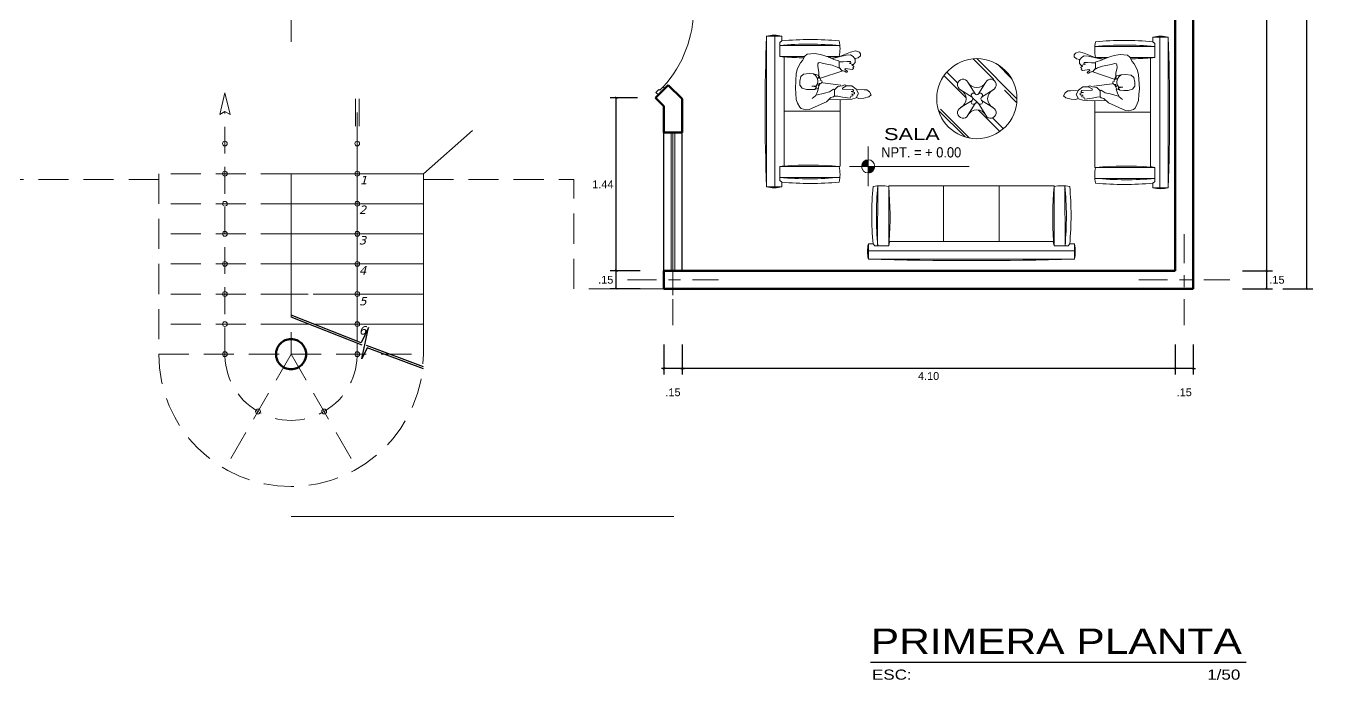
# Model space of a CAD drawing. Header units: millimetres. Extents: x 2033 to 2295, y 1536 to 1691.
# Drawn here: x 2083.56 to 2094.41, y 1554.46 to 1559.89 of the extents above; entities that cross this region are included whole.
import ezdxf

# ---------------------------------------------------------------- set-up
doc = ezdxf.new("R2010")
doc.units = ezdxf.units.MM
for name, pattern in [('ACAD_ISO02W100', [15, 12, -3]), ('ACAD_ISO10W100', [18, 12, -3, 0, -3]), ('HIDDEN2', [4.7625, 3.175, -1.5875]), ('RAYITAS', [0.375, 0.25, -0.125])]:
    doc.linetypes.add(name, pattern=pattern)
doc.layers.get('Defpoints').update_dxf_attribs({"color": 164})
for name, color, linetype, lineweight in [('cotas', 251, 'Continuous', 15), ('escaleras', 30, 'Continuous', 15), ('Layer2', 2, 'Continuous', 9), ('Muebles', 33, 'Continuous', 9), ('muroalto', 12, 'Continuous', 50), ('MUROS BAJOS', 80, 'Continuous', 25), ('NPT', 63, 'Continuous', 15), ('PISOS', 252, 'Continuous', 0), ('PYV', 30, 'Continuous', 13), ('Texto S.', 7, 'Continuous', 30), ('TEXTOS', 7, 'Continuous', 5), ('texturasde piso', 252, 'Continuous', 0), ('UNO', 254, 'Continuous', 9)]:
    doc.layers.add(name, color=color, linetype=linetype, lineweight=lineweight)
doc.styles.add('ARDELG', font='arial.ttf', dxfattribs={"width": 0.9, "height": 0.1})
doc.styles.add('ARIAL', font='arial.ttf', dxfattribs={"width": 1.3, "height": 0.1})
doc.styles.add('ARRR', font='arial.ttf', dxfattribs={"height": 0.1})
doc.styles.add('Sta. Luisa 75 delg', font='arial.ttf', dxfattribs={"width": 1.2, "height": 0.1})
doc.styles.get("Standard").update_dxf_attribs({"font": 'arial.ttf'})
doc.dimstyles.new('Aritek', dxfattribs={"dimtxt": 0.065, "dimasz": 0.02, "dimexe": 0.05, "dimexo": 0.15, "dimgap": 0.03, "dimtad": 2, "dimtih": 1, "dimtoh": 1, "dimzin": 4, "dimdsep": 46, "dimtxsty": 'Standard', "dimblk": 'ARCHTICK', "dimcen": 0.1, "dimclrt": 7, "dimadec": 0, "dimazin": 0, "dimtfac": 1, "dimtmove": 2, "dimatfit": 1, "dimldrblk": 'DOTSMALL', "dimfxl": 0.2, "dimfxlon": 1, "dimarcsym": 0})

# ---------------------------------------------------------------- blocks, each defined once
blk = doc.blocks.new('P')
at = {"linetype": 'Continuous'}
for p, q in [((0.06, 1), (0.02, 1)), ((0.02, 0.075), (0.02, 1)), ((0.06, 1), (0.06, 0.075)), ((0, 0), (0, 0.075)), ((0, 0.075), (0.02, 0.075)), ((0.03, 0), (0, 0)), ((0.06, 0.075), (0.02, 0.075)), ((0.02, 0.075), (0.02, 0.035)), ((0.02, 0.035), (0.03, 0.035)), ((0.03, 0.035), (0.03, 0)), ((0.97, 0.035), (0.97, 0)), ((0.98, 0.035), (0.97, 0.035)), ((0.97, 0), (1, 0)), ((0.98, 0.075), (0.98, 0.035)), ((1, 0.075), (0.98, 0.075)), ((1, 0), (1, 0.075))]:
    blk.add_line(p, q, dxfattribs=at)
blk.add_arc((0.009, 0.029), 0.973, 2.7199, 86.9696, dxfattribs=at)
blk = doc.blocks.new('GF+')
at = {"color": 34}
for p, q in [((252.598, 193.805), (250.458, 193.805)), ((250.458, 193.805), (250.458, 193.646)), ((252.598, 193.805), (252.598, 193.646)), ((252.598, 193.718), (250.458, 193.718)), ((250.458, 193.646), (250.506, 193.646)), ((250.506, 193.646), (250.523, 193.665)), ((250.523, 193.665), (250.669, 193.665)), ((250.556, 193.042), (250.554, 193.665)), ((250.674, 193.618), (250.669, 193.665)), ((250.669, 193.665), (250.677, 193.621)), ((250.669, 193.665), (250.669, 193.05)), ((250.677, 193.621), (250.939, 193.621)), ((252.379, 193.621), (250.939, 193.621)), ((251.239, 193.621), (251.239, 193.041)), ((251.817, 193.621), (251.817, 193.041)), ((252.387, 193.665), (252.379, 193.621)), ((252.382, 193.618), (252.387, 193.665)), ((252.532, 193.665), (252.387, 193.665)), ((252.387, 193.665), (252.387, 193.05)), ((252.5, 193.042), (252.502, 193.665)), ((252.55, 193.646), (252.532, 193.665)), ((252.598, 193.646), (252.55, 193.646)), ((250.669, 193.05), (250.669, 193.044)), ((250.672, 193.041), (250.775, 193.041)), ((250.939, 193.041), (250.745, 193.041)), ((250.939, 193.041), (252.311, 193.041)), ((252.384, 193.041), (252.281, 193.041)), ((252.387, 193.05), (252.387, 193.044))]:
    blk.add_line(p, q, dxfattribs=at)
for centre, radius, start, end in [((250.78, 193.725), 0.332, 166.1775, 193.8225), ((251.528, 154.083), 39.736, 88.457, 91.543), ((252.276, 193.725), 0.332, 346.1775, 13.8225), ((253.66, 193.348), 3.168, 174.6069, 185.3931), ((253.93, 193.363), 3.389, 174.8766, 185.4221), ((250.677, 193.618), 0.00288, 90, 184.3203), ((252.379, 193.618), 0.00288, 355.6797, 90), ((249.126, 193.363), 3.389, 354.5779, 5.1234), ((249.396, 193.348), 3.168, 354.6069, 5.3931), ((247.294, 193.363), 3.389, 354.7149, 4.3203), ((255.762, 193.363), 3.389, 175.6797, 185.2851), ((250.588, 193.393), 0.352, 256.5803, 283.4197), ((250.672, 193.044), 0.00288, 180, 270), ((252.384, 193.044), 0.00288, 270, 0), ((252.468, 193.393), 0.352, 256.5803, 283.4197)]:
    blk.add_arc(centre, radius, start, end, dxfattribs=at)
blk = doc.blocks.new('Peopleplan_057')
at = {"color": 0}
for p, q in [((-0.022, -0.12), (-0.04, -0.11)), ((0.055, -0.11), (0.026, -0.118))]:
    blk.add_line(p, q, dxfattribs=at)
at = {"color": 76}
for p, q in [((-0.195, -0.329), (-0.13, -0.327)), ((0.095, -0.28), (0.157, -0.28))]:
    blk.add_line(p, q, dxfattribs=at)
for points in [[(0.157, -0.28), (0.169, -0.269), (0.176, -0.241), (0.221, -0.194), (0.3, -0.017), (0.305, 0.02), (0.29, 0.067), (0.277, 0.083), (0.233, 0.105), (0.195, 0.118), (0.133, 0.123), (0.077, 0.128), (-0.073, 0.121), (-0.126, 0.105), (-0.184, 0.075), (-0.21, 0.055), (-0.253, 0.028), (-0.276, 0.005), (-0.281, -0.07), (-0.272, -0.132), (-0.246, -0.212), (-0.219, -0.271), (-0.206, -0.325), (-0.195, -0.329)], [(-0.13, -0.327), (-0.141, -0.306), (-0.159, -0.256), (-0.178, -0.165), (-0.188, -0.128), (-0.184, -0.111), (-0.174, -0.105), (-0.146, -0.104), (-0.088, -0.115), (-0.056, -0.115)], [(0.08, -0.113), (0.122, -0.098), (0.157, -0.083), (0.187, -0.047), (0.187, -0.047), (0.187, -0.047), (0.187, -0.047)], [(0.152, -0.089), (0.129, -0.175), (0.118, -0.227), (0.09, -0.267), (0.095, -0.28)]]:
    blk.add_lwpolyline(points, dxfattribs=at)
at = {"color": 8}
for points in [[(0.091, -0.073), (0.094, -0.034), (0.092, 0.013), (0.079, 0.056), (0.047, 0.08), (0.007, 0.082), (-0.041, 0.071), (-0.068, 0.043), (-0.073, -0.017), (-0.071, -0.06)], [(-0.026, -0.134), (-0.103, -0.364)], [(0.091, -0.073), (0.064, -0.091), (0.058, -0.044), (0.055, -0.09), (0.034, -0.103), (0.01, -0.107), (-0.022, -0.101), (-0.049, -0.084), (-0.071, -0.06)], [(-0.159, -0.471), (-0.189, -0.494), (-0.221, -0.494), (-0.249, -0.473), (-0.268, -0.445), (-0.263, -0.4), (-0.246, -0.327), (-0.231, -0.259)], [(0.022, -0.156), (0.049, -0.344)], [(0.054, -0.4), (0.056, -0.46), (0.09, -0.503), (0.135, -0.528), (0.18, -0.505), (0.193, -0.46), (0.199, -0.355), (0.195, -0.231)], [(-0.253, -0.34), (-0.296, -0.445), (-0.309, -0.496), (-0.296, -0.537), (-0.278, -0.55), (-0.257, -0.55), (-0.236, -0.524), (-0.229, -0.494)], [(0.092, -0.509), (0.097, -0.586), (0.097, -0.616), (0.116, -0.644), (0.148, -0.659), (0.17, -0.635), (0.184, -0.582), (0.185, -0.531), (0.175, -0.507)]]:
    blk.add_lwpolyline(points, dxfattribs=at)
at = {"color": 0}
for points in [[(-0.071, -0.06), (-0.058, -0.109), (-0.04, -0.122), (-0.011, -0.132), (-0.004, -0.13), (0.004, -0.147), (0.015, -0.149), (0.026, -0.141), (0.03, -0.13), (0.049, -0.12), (0.077, -0.109), (0.091, -0.073)], [(-0.195, -0.329), (-0.195, -0.37), (-0.199, -0.409), (-0.197, -0.445), (-0.186, -0.449), (-0.18, -0.432), (-0.169, -0.469), (-0.163, -0.471), (-0.159, -0.46), (-0.15, -0.481), (-0.141, -0.481), (-0.139, -0.468), (-0.126, -0.477), (-0.115, -0.464), (-0.126, -0.389), (-0.12, -0.387), (-0.094, -0.415), (-0.086, -0.411), (-0.086, -0.4), (-0.098, -0.383), (-0.105, -0.355), (-0.135, -0.327)], [(0.095, -0.28), (0.06, -0.314), (0.054, -0.359), (0.043, -0.385), (0.049, -0.398), (0.058, -0.398), (0.077, -0.361), (0.088, -0.361), (0.094, -0.471), (0.103, -0.475), (0.112, -0.473), (0.114, -0.451), (0.122, -0.486), (0.137, -0.488), (0.139, -0.479), (0.14, -0.456), (0.148, -0.469), (0.157, -0.469), (0.161, -0.447), (0.17, -0.449), (0.182, -0.441), (0.172, -0.362), (0.163, -0.314), (0.16, -0.277)]]:
    blk.add_lwpolyline(points, dxfattribs=at)
blk = doc.blocks.new('Peopleplan_059')
at = {"color": 34, "lineweight": 0}
for p, q in [((-0.723, -0.014), (0.841, -0.014)), ((-0.723, -0.014), (-0.723, -0.173)), ((-0.723, -0.101), (0.841, -0.101)), ((0.841, -0.014), (0.841, -0.173)), ((-0.723, -0.173), (-0.675, -0.173)), ((-0.675, -0.173), (-0.658, -0.154)), ((-0.658, -0.154), (-0.512, -0.154)), ((-0.626, -0.777), (-0.627, -0.154)), ((-0.512, -0.154), (-0.512, -0.413)), ((-0.507, -0.201), (-0.512, -0.154)), ((-0.512, -0.154), (-0.504, -0.198)), ((-0.504, -0.198), (0.622, -0.198)), ((0.057, -0.198), (0.057, -0.778)), ((0.63, -0.154), (0.622, -0.198)), ((0.625, -0.201), (0.63, -0.154)), ((0.776, -0.154), (0.63, -0.154)), ((0.63, -0.154), (0.63, -0.768)), ((0.744, -0.777), (0.745, -0.154)), ((0.793, -0.173), (0.776, -0.154)), ((0.841, -0.173), (0.793, -0.173)), ((-0.512, -0.64), (-0.512, -0.768)), ((-0.512, -0.768), (-0.512, -0.775)), ((0.627, -0.778), (-0.064, -0.778)), ((0.627, -0.778), (0.525, -0.778)), ((0.627, -0.778), (0.554, -0.778)), ((0.63, -0.768), (0.63, -0.775))]:
    blk.add_line(p, q, dxfattribs=at)
for centre, radius, start, end in [((0.059, -21.247), 21.247, 87.8898, 92.1102), ((-0.401, -0.094), 0.332, 166.1775, 193.8225), ((0.519, -0.094), 0.332, 346.1775, 13.8225), ((2.479, -0.471), 3.168, 174.6069, 185.3931), ((2.748, -0.456), 3.389, 174.8766, 185.4221), ((-0.504, -0.201), 0.00288, 90, 184.3203), ((-3.887, -0.456), 3.389, 0.8877, 4.3203), ((4.005, -0.456), 3.389, 175.6797, 185.2851), ((0.622, -0.201), 0.00288, 355.6797, 90), ((-2.631, -0.456), 3.389, 354.5779, 5.1234), ((-2.361, -0.471), 3.168, 354.6069, 5.3931), ((-3.887, -0.456), 3.389, 354.7149, 356.6405), ((-0.594, -0.426), 0.352, 256.5803, 283.4197), ((-0.509, -0.775), 0.00288, 180, 270), ((0.627, -0.775), 0.00288, 270, 0), ((0.712, -0.426), 0.352, 256.5803, 283.4197)]:
    blk.add_arc(centre, radius, start, end, dxfattribs=at)
at = {"color": 30, "lineweight": 0}
blk.add_blockref('Peopleplan_057', (-0.262, -0.442), dxfattribs=at)
blk = doc.blocks.new('HKJHL')
at = {"color": 8}
for p, q in [((252.257, 191.558), (252.086, 191.73)), ((252.45, 191.398), (252.117, 191.731)), ((252.402, 191.569), (252.288, 191.684)), ((252.027, 191.406), (251.844, 191.589)), ((251.958, 191.528), (251.868, 191.619)), ((252.077, 191.412), (251.981, 191.472)), ((252.103, 191.438), (252.043, 191.535)), ((252.131, 191.438), (252.191, 191.535)), ((252.157, 191.412), (252.252, 191.472)), ((252.448, 191.367), (252.346, 191.469)), ((252.077, 191.384), (251.981, 191.324)), ((252.103, 191.358), (252.043, 191.261)), ((252.124, 191.363), (252.082, 191.405)), ((252.131, 191.358), (252.191, 191.261)), ((252.252, 191.324), (252.157, 191.384)), ((252.019, 191.08), (251.798, 191.3)), ((252.055, 191.071), (251.816, 191.31)), ((252.308, 191.125), (252.128, 191.305)), ((252.338, 191.149), (252.248, 191.239))]:
    blk.add_line(p, q, dxfattribs=at)
at = {"color": 34}
blk.add_circle((252.117, 191.398), 0.333, dxfattribs=at)
at = {"color": 8}
for centre, radius, start, end in [((252.002, 191.514), 0.0463, 27.6604, 243.2345), ((252.232, 191.514), 0.0463, 296.7655, 152.3396), ((251.944, 191.398), 0.0833, 296.7655, 63.2345), ((252.117, 191.574), 0.0833, 207.6604, 332.3396), ((252.29, 191.398), 0.0833, 116.7655, 243.2345), ((252.089, 191.426), 0.0185, 41.4096, 228.5904), ((252.089, 191.37), 0.0185, 131.4096, 318.5904), ((252.065, 191.398), 0.0185, 311.4096, 48.5904), ((252.117, 191.45), 0.0185, 221.4096, 318.5904), ((252.117, 191.346), 0.0185, 41.4096, 138.5904), ((252.145, 191.426), 0.0185, 311.4096, 138.5904), ((252.145, 191.37), 0.0185, 221.4096, 48.5904), ((252.169, 191.398), 0.0185, 131.4096, 228.5904), ((252.002, 191.282), 0.0463, 116.7655, 332.3396), ((252.117, 191.222), 0.0833, 27.6604, 152.3396), ((252.232, 191.282), 0.0463, 207.6604, 63.2345)]:
    blk.add_arc(centre, radius, start, end, dxfattribs=at)
blk = doc.blocks.new('_ArchTick')
at = {"color": 0, "linetype": 'ByBlock', "const_width": 0.15}
blk.add_lwpolyline([(-0.5, -0.5), (0.5, 0.5)], dxfattribs=at)
blk = doc.blocks.new('*D316')
at = {"layer": 'Defpoints', "color": 0, "linetype": 'Continuous', "transparency": 16777216}
for p in [(2093.113, 1564.91), (2093.113, 1557.86), (2093.872, 1557.86)]:
    blk.add_point(p, dxfattribs=at)
at = {"layer": 'UNO', "color": 0, "linetype": 'Continuous', "lineweight": -2, "transparency": 16777216}
for p, q in [((2093.672, 1564.91), (2093.922, 1564.91)), ((2093.872, 1564.91), (2093.872, 1557.86)), ((2093.672, 1557.86), (2093.922, 1557.86))]:
    blk.add_line(p, q, dxfattribs=at)
at = {"layer": 'UNO', "color": 0, "linetype": 'Continuous', "lineweight": -2, "transparency": 16777216, "xscale": 0.02, "yscale": 0.02, "zscale": 0.02}
for p, rotation in [((2093.872, 1564.91), 90), ((2093.872, 1557.86), 270)]:
    blk.add_blockref('_ArchTick', p, dxfattribs=dict(at, rotation=rotation))
at = {"layer": 'UNO', "color": 7, "linetype": 'Continuous', "transparency": 16777216, "insert": (2093.986, 1561.385), "char_height": 0.065, "attachment_point": 5}
blk.add_mtext('7.05', dxfattribs=at)
blk = doc.blocks.new('_DotSmall')
at = {"color": 0, "linetype": 'ByBlock', "const_width": 0.5}
blk.add_lwpolyline([(-0.0625, 0, 1), (0.0625, 0, 1)], format="xyb", close=True, dxfattribs=at)
blk = doc.blocks.new('*D317')
at = {"layer": 'Defpoints', "color": 0, "linetype": 'Continuous', "transparency": 16777216}
for p in [(2093.113, 1557.86), (2093.263, 1557.71), (2093.872, 1557.71)]:
    blk.add_point(p, dxfattribs=at)
at = {"layer": 'UNO', "color": 0, "linetype": 'Continuous', "lineweight": -2, "transparency": 16777216}
for p, q in [((2093.672, 1557.86), (2093.922, 1557.86)), ((2093.872, 1557.86), (2093.872, 1557.71)), ((2093.672, 1557.71), (2093.922, 1557.71))]:
    blk.add_line(p, q, dxfattribs=at)
at = {"layer": 'UNO', "color": 0, "linetype": 'Continuous', "lineweight": -2, "transparency": 16777216, "xscale": 0.02, "yscale": 0.02, "zscale": 0.02}
for p, rotation in [((2093.872, 1557.86), 90), ((2093.872, 1557.71), 270)]:
    blk.add_blockref('_ArchTick', p, dxfattribs=dict(at, rotation=rotation))
at = {"layer": 'UNO', "color": 7, "linetype": 'Continuous', "transparency": 16777216, "insert": (2093.959, 1557.785), "char_height": 0.065, "attachment_point": 5}
blk.add_mtext('.15', dxfattribs=at)
blk = doc.blocks.new('*D318')
at = {"layer": 'Defpoints', "color": 0, "linetype": 'Continuous', "transparency": 16777216}
for p in [(2093.113, 1557.86), (2093.263, 1557.71), (2093.113, 1557.048)]:
    blk.add_point(p, dxfattribs=at)
at = {"layer": 'UNO', "color": 0, "linetype": 'Continuous', "lineweight": -2, "transparency": 16777216}
for p, q in [((2093.113, 1557.248), (2093.113, 1556.998)), ((2093.263, 1557.248), (2093.263, 1556.998)), ((2093.113, 1557.048), (2093.093, 1557.048)), ((2093.263, 1557.048), (2093.113, 1557.048)), ((2093.263, 1557.048), (2093.283, 1557.048))]:
    blk.add_line(p, q, dxfattribs=at)
at = {"layer": 'UNO', "color": 0, "linetype": 'Continuous', "lineweight": -2, "transparency": 16777216, "xscale": 0.02, "yscale": 0.02, "zscale": 0.02}
blk.add_blockref('_ArchTick', (2093.113, 1557.048), dxfattribs=at)
at = {"layer": 'UNO', "color": 0, "linetype": 'Continuous', "lineweight": -2, "transparency": 16777216, "xscale": 0.02, "yscale": 0.02, "zscale": 0.02, "rotation": 180}
blk.add_blockref('_ArchTick', (2093.263, 1557.048), dxfattribs=at)
at = {"layer": 'UNO', "color": 7, "linetype": 'Continuous', "transparency": 16777216, "insert": (2093.188, 1556.85), "char_height": 0.065, "attachment_point": 5}
blk.add_mtext('.15', dxfattribs=at)
blk = doc.blocks.new('*D319')
at = {"layer": 'Defpoints', "color": 0, "linetype": 'Continuous', "transparency": 16777216}
for p in [(2089.013, 1557.86), (2093.113, 1557.86), (2089.013, 1557.048)]:
    blk.add_point(p, dxfattribs=at)
at = {"layer": 'UNO', "color": 0, "linetype": 'Continuous', "lineweight": -2, "transparency": 16777216}
for p, q in [((2089.013, 1557.248), (2089.013, 1556.998)), ((2093.113, 1557.248), (2093.113, 1556.998)), ((2093.113, 1557.048), (2089.013, 1557.048))]:
    blk.add_line(p, q, dxfattribs=at)
at = {"layer": 'UNO', "color": 0, "linetype": 'Continuous', "lineweight": -2, "transparency": 16777216, "xscale": 0.02, "yscale": 0.02, "zscale": 0.02, "rotation": 180}
blk.add_blockref('_ArchTick', (2089.013, 1557.048), dxfattribs=at)
at = {"layer": 'UNO', "color": 0, "linetype": 'Continuous', "lineweight": -2, "transparency": 16777216, "xscale": 0.02, "yscale": 0.02, "zscale": 0.02}
blk.add_blockref('_ArchTick', (2093.113, 1557.048), dxfattribs=at)
at = {"layer": 'UNO', "color": 7, "linetype": 'Continuous', "transparency": 16777216, "insert": (2091.063, 1556.985), "char_height": 0.065, "attachment_point": 5}
blk.add_mtext('4.10', dxfattribs=at)
blk = doc.blocks.new('*D320')
at = {"layer": 'Defpoints', "color": 0, "linetype": 'Continuous', "transparency": 16777216}
for p in [(2088.863, 1557.86), (2089.013, 1557.86), (2088.863, 1557.048)]:
    blk.add_point(p, dxfattribs=at)
at = {"layer": 'UNO', "color": 0, "linetype": 'Continuous', "lineweight": -2, "transparency": 16777216}
for p, q in [((2088.863, 1557.248), (2088.863, 1556.998)), ((2089.013, 1557.248), (2089.013, 1556.998)), ((2088.863, 1557.048), (2088.843, 1557.048)), ((2089.013, 1557.048), (2088.863, 1557.048)), ((2089.013, 1557.048), (2089.033, 1557.048))]:
    blk.add_line(p, q, dxfattribs=at)
at = {"layer": 'UNO', "color": 0, "linetype": 'Continuous', "lineweight": -2, "transparency": 16777216, "xscale": 0.02, "yscale": 0.02, "zscale": 0.02}
blk.add_blockref('_ArchTick', (2088.863, 1557.048), dxfattribs=at)
at = {"layer": 'UNO', "color": 0, "linetype": 'Continuous', "lineweight": -2, "transparency": 16777216, "xscale": 0.02, "yscale": 0.02, "zscale": 0.02, "rotation": 180}
blk.add_blockref('_ArchTick', (2089.013, 1557.048), dxfattribs=at)
at = {"layer": 'UNO', "color": 7, "linetype": 'Continuous', "transparency": 16777216, "insert": (2088.938, 1556.85), "char_height": 0.065, "attachment_point": 5}
blk.add_mtext('.15', dxfattribs=at)
blk = doc.blocks.new('*D321')
at = {"layer": 'Defpoints', "color": 0, "linetype": 'Continuous', "transparency": 16777216}
for p in [(2088.466, 1557.86), (2088.863, 1557.86), (2088.863, 1557.71)]:
    blk.add_point(p, dxfattribs=at)
at = {"layer": 'UNO', "color": 0, "linetype": 'Continuous', "lineweight": -2, "transparency": 16777216}
for p, q in [((2088.666, 1557.86), (2088.416, 1557.86)), ((2088.466, 1557.71), (2088.466, 1557.86)), ((2088.666, 1557.71), (2088.416, 1557.71))]:
    blk.add_line(p, q, dxfattribs=at)
at = {"layer": 'UNO', "color": 0, "linetype": 'Continuous', "lineweight": -2, "transparency": 16777216, "xscale": 0.02, "yscale": 0.02, "zscale": 0.02}
for p, rotation in [((2088.466, 1557.86), 90), ((2088.466, 1557.71), 270)]:
    blk.add_blockref('_ArchTick', p, dxfattribs=dict(at, rotation=rotation))
at = {"layer": 'UNO', "color": 7, "linetype": 'Continuous', "transparency": 16777216, "insert": (2088.379, 1557.785), "char_height": 0.065, "attachment_point": 5}
blk.add_mtext('.15', dxfattribs=at)
blk = doc.blocks.new('*D322')
at = {"layer": 'Defpoints', "color": 0, "linetype": 'Continuous', "transparency": 16777216}
for p in [(2088.466, 1559.298), (2088.793, 1559.298), (2088.863, 1557.86)]:
    blk.add_point(p, dxfattribs=at)
at = {"layer": 'PISOS', "color": 0, "linetype": 'Continuous', "lineweight": -2, "transparency": 16777216}
for p, q in [((2088.643, 1559.298), (2088.416, 1559.298)), ((2088.466, 1557.86), (2088.466, 1559.298)), ((2088.666, 1557.86), (2088.416, 1557.86))]:
    blk.add_line(p, q, dxfattribs=at)
at = {"layer": 'PISOS', "color": 0, "linetype": 'Continuous', "lineweight": -2, "transparency": 16777216, "xscale": 0.02, "yscale": 0.02, "zscale": 0.02}
for p, rotation in [((2088.466, 1559.298), 90), ((2088.466, 1557.86), 270)]:
    blk.add_blockref('_ArchTick', p, dxfattribs=dict(at, rotation=rotation))
at = {"layer": 'PISOS', "color": 7, "linetype": 'Continuous', "transparency": 16777216, "insert": (2088.355, 1558.579), "char_height": 0.065, "attachment_point": 5}
blk.add_mtext('1.44', dxfattribs=at)
blk = doc.blocks.new('*D323')
at = {"layer": 'Defpoints', "color": 0, "linetype": 'Continuous', "transparency": 16777216}
for p in [(2093.263, 1565.06), (2094.207, 1565.06), (2093.263, 1557.71)]:
    blk.add_point(p, dxfattribs=at)
at = {"layer": 'UNO', "color": 0, "linetype": 'Continuous', "lineweight": -2, "transparency": 16777216}
for p, q in [((2094.007, 1565.06), (2094.257, 1565.06)), ((2094.207, 1557.71), (2094.207, 1565.06)), ((2094.007, 1557.71), (2094.257, 1557.71))]:
    blk.add_line(p, q, dxfattribs=at)
at = {"layer": 'UNO', "color": 0, "linetype": 'Continuous', "lineweight": -2, "transparency": 16777216, "xscale": 0.02, "yscale": 0.02, "zscale": 0.02}
for p, rotation in [((2094.207, 1565.06), 90), ((2094.207, 1557.71), 270)]:
    blk.add_blockref('_ArchTick', p, dxfattribs=dict(at, rotation=rotation))
at = {"layer": 'UNO', "color": 7, "linetype": 'Continuous', "transparency": 16777216, "insert": (2094.321, 1561.385), "char_height": 0.065, "attachment_point": 5}
blk.add_mtext('7.35', dxfattribs=at)

msp = doc.modelspace()

# ---------------------------------------------------------------- hatches: boundary and pattern name
at = {"layer": 'UNO', "ltscale": 0.005}
h = msp.add_hatch(dxfattribs=at)
h.set_pattern_fill('AR-PARQ1', color=21, scale=0.00015, style=0)
h.set_pattern_definition([(90, (1902.01142, 1338.59314), (-0.04572, 0.04572), [0.04572, -0.04572]), (90, (1902.01904, 1338.59314), (-0.04572, 0.04572), [0.04572, -0.04572]), (90, (1902.02666, 1338.59314), (-0.04572, 0.04572), [0.04572, -0.04572]), (90, (1902.03428, 1338.59314), (-0.04572, 0.04572), [0.04572, -0.04572]), (90, (1902.0419, 1338.59314), (-0.04572, 0.04572), [0.04572, -0.04572]), (90, (1902.04952, 1338.59314), (-0.04572, 0.04572), [0.04572, -0.04572]), (90, (1902.05714, 1338.59314), (-0.04572, 0.04572), [0.04572, -0.04572]), (360, (1902.01142, 1338.63886), (0.04572, -0.04572), [0.04572, -0.04572]), (360, (1902.01142, 1338.64648), (0.04572, -0.04572), [0.04572, -0.04572]), (360, (1902.01142, 1338.6541), (0.04572, -0.04572), [0.04572, -0.04572]), (360, (1902.01142, 1338.66172), (0.04572, -0.04572), [0.04572, -0.04572]), (360, (1902.01142, 1338.66934), (0.04572, -0.04572), [0.04572, -0.04572]), (360, (1902.01142, 1338.67696), (0.04572, -0.04572), [0.04572, -0.04572]), (360, (1902.01142, 1338.68458), (0.04572, -0.04572), [0.04572, -0.04572])])
h.paths.add_polyline_path([(2090.56, 1558.728), (2090.56, 1558.783, 0.414214), (2090.505, 1558.728)])
h.paths.add_polyline_path([(2090.56, 1558.728), (2090.56, 1558.673, 0.414214), (2090.615, 1558.728)])

# ---------------------------------------------------------------- linework, layer by layer
at = {"layer": 'cotas', "linetype": 'Continuous'}
for p, q in [((2086.863, 1558.667), (2087.272, 1559.027)), ((2085.763, 1555.817), (2088.946, 1555.817))]:
    msp.add_line(p, q, dxfattribs=at)
at = {"layer": 'escaleras', "linetype": 'ACAD_ISO02W100'}
for p, q in [((2085.763, 1557.724), (2085.763, 1558.667)), ((2085.763, 1558.667), (2086.863, 1558.667)), ((2086.863, 1557.167), (2086.863, 1558.667)), ((2085.763, 1558.417), (2086.863, 1558.417)), ((2085.763, 1558.167), (2086.863, 1558.167)), ((2085.763, 1557.917), (2086.863, 1557.917)), ((2085.947, 1557.667), (2086.863, 1557.667)), ((2085.95, 1557.417), (2086.863, 1557.417))]:
    msp.add_line(p, q, dxfattribs=at)
at = {"layer": 'muroalto'}
for p, q in [((2093.263, 1565.06), (2093.263, 1557.71)), ((2093.113, 1564.91), (2093.113, 1557.86)), ((2088.793, 1559.298), (2088.899, 1559.404)), ((2089.013, 1559.29), (2088.899, 1559.404)), ((2088.863, 1559.228), (2088.793, 1559.298)), ((2089.013, 1559.01), (2089.013, 1559.29)), ((2088.863, 1559.01), (2088.863, 1559.228)), ((2088.863, 1559.01), (2089.013, 1559.01)), ((2093.113, 1557.86), (2088.863, 1557.86)), ((2088.863, 1557.71), (2088.863, 1557.86)), ((2093.263, 1557.71), (2088.863, 1557.71))]:
    msp.add_line(p, q, dxfattribs=at)
at = {"layer": 'muroalto', "linetype": 'ACAD_ISO02W100'}
msp.add_circle((2085.763, 1557.167), 0.125, dxfattribs=at)
at = {"layer": 'MUROS BAJOS'}
for p, q in [((2088.863, 1557.86), (2088.863, 1559.01)), ((2089.013, 1557.86), (2089.013, 1559.01)), ((2086.345, 1557.26), (2085.763, 1557.491)), ((2086.353, 1557.241), (2085.763, 1557.475)), ((2086.406, 1557.389), (2086.345, 1557.26)), ((2086.351, 1557.127), (2086.406, 1557.389)), ((2086.397, 1557.221), (2086.351, 1557.127)), ((2086.863, 1557.061), (2086.389, 1557.239)), ((2086.863, 1557.045), (2086.397, 1557.221))]:
    msp.add_line(p, q, dxfattribs=at)
at = {"layer": 'NPT', "lineweight": 30, "ltscale": 0.3}
msp.add_line((2090.581, 1554.607), (2093.702, 1554.607), dxfattribs=at)
at = {"layer": 'PISOS', "linetype": 'HIDDEN2', "ltscale": 0.07}
for p, q in [((2085.213, 1557.167), (2085.213, 1559.184)), ((2086.313, 1557.213), (2086.313, 1557.167))]:
    msp.add_line(p, q, dxfattribs=at)
at = {"layer": 'PISOS', "linetype": 'ACAD_ISO02W100'}
msp.add_line((2088.938, 1559.01), (2088.938, 1557.658), dxfattribs=at)
at = {"layer": 'PISOS', "linetype": 'RAYITAS'}
for p, q in [((2084.663, 1558.618), (2083.413, 1558.618)), ((2084.663, 1558.667), (2084.663, 1557.167)), ((2085.763, 1558.667), (2084.663, 1558.667)), ((2086.863, 1558.618), (2088.113, 1558.618)), ((2088.113, 1557.71), (2088.113, 1558.618)), ((2085.763, 1558.417), (2084.663, 1558.417)), ((2085.763, 1558.167), (2084.663, 1558.167)), ((2085.763, 1557.917), (2084.663, 1557.917)), ((2085.763, 1557.667), (2084.663, 1557.667)), ((2085.763, 1557.724), (2085.763, 1557.167)), ((2085.906, 1557.667), (2085.763, 1557.667)), ((2085.763, 1557.417), (2084.663, 1557.417)), ((2085.91, 1557.417), (2085.763, 1557.417)), ((2084.663, 1557.167), (2085.763, 1557.167)), ((2085.763, 1557.167), (2085.213, 1556.214)), ((2085.763, 1557.167), (2086.863, 1557.167)), ((2085.763, 1557.167), (2086.313, 1556.214))]:
    msp.add_line(p, q, dxfattribs=at)
at = {"layer": 'PISOS'}
msp.add_line((2086.313, 1557.257), (2086.313, 1557.213), dxfattribs=at)
at = {"layer": 'PISOS', "linetype": 'HIDDEN2'}
msp.add_lwpolyline([(2085.213, 1559.34), (2085.256, 1559.16), (2085.213, 1559.184), (2085.17, 1559.16), (2085.213, 1559.34)], dxfattribs=at)
at = {"layer": 'PISOS'}
for centre in [(2085.213, 1558.917), (2085.213, 1558.667), (2085.213, 1558.417), (2085.213, 1558.167), (2085.213, 1557.917), (2085.213, 1557.667), (2085.213, 1557.417), (2086.313, 1557.417), (2085.213, 1557.167), (2086.313, 1557.167), (2085.488, 1556.691), (2086.038, 1556.691)]:
    msp.add_circle(centre, 0.02, dxfattribs=at)
at = {"layer": 'PISOS', "linetype": 'RAYITAS'}
for radius, start, end in [(1.1, 180, 0), (0.55, 177.9164, 2.0836)]:
    msp.add_arc((2085.763, 1557.167), radius, start, end, dxfattribs=at)
at = {"layer": 'texturasde piso'}
for p, q in [((2088.923, 1557.86), (2088.923, 1559.01)), ((2088.953, 1557.86), (2088.953, 1559.01))]:
    msp.add_line(p, q, dxfattribs=at)
at = {"layer": 'UNO', "linetype": 'ACAD_ISO10W100', "ltscale": 0.02}
for p, q in [((2085.763, 1560.52), (2085.763, 1559.764)), ((2085.763, 1560.52), (2085.763, 1559.764)), ((2088.938, 1558.163), (2088.938, 1557.407)), ((2093.188, 1558.163), (2093.188, 1557.407)), ((2088.56, 1557.785), (2089.317, 1557.785)), ((2092.81, 1557.785), (2093.567, 1557.785))]:
    msp.add_line(p, q, dxfattribs=at)
at = {"layer": 'UNO'}
for p, q in [((2086.298, 1559.061), (2086.298, 1559.29)), ((2086.329, 1559.061), (2086.329, 1559.29))]:
    msp.add_line(p, q, dxfattribs=at)
at = {"layer": 'UNO', "linetype": 'ACAD_ISO02W100'}
msp.add_line((2086.313, 1557.273), (2086.313, 1559.175), dxfattribs=at)
at = {"layer": 'UNO', "ltscale": 0.005}
for p, q in [((2090.56, 1558.893), (2090.56, 1558.728)), ((2091.4, 1558.728), (2090.404, 1558.728)), ((2090.56, 1558.562), (2090.56, 1558.728))]:
    msp.add_line(p, q, dxfattribs=at)
at = {"layer": 'UNO', "linetype": 'RAYITAS'}
msp.add_line((2088.863, 1557.71), (2088.113, 1557.71), dxfattribs=at)
at = {"layer": 'UNO'}
for centre in [(2086.313, 1558.917), (2086.313, 1558.667), (2086.313, 1558.417), (2086.313, 1558.167), (2086.313, 1557.917), (2086.313, 1557.667)]:
    msp.add_circle(centre, 0.02, dxfattribs=at)
at = {"layer": 'UNO', "ltscale": 0.005}
msp.add_circle((2090.56, 1558.728), 0.055, dxfattribs=at)

# ---------------------------------------------------------------- block references
at = {"layer": 'Muebles', "color": 0, "lineweight": 0, "extrusion": (0, 0, -1), "yscale": 0.8000000000001819}
for p, xscale, zscale, rotation in [((-2089.704, 1559.231), 0.8000000000001819, -0.8, 270), ((-2093.066, 1559.223), -0.8000000000001819, -0.8000000000001819, 90)]:
    msp.add_blockref('Peopleplan_059', p, dxfattribs=dict(at, xscale=xscale, zscale=zscale, rotation=rotation))
at = {"layer": 'Muebles', "color": 0, "lineweight": 0}
msp.add_blockref('HKJHL', (1839.347, 1367.892), dxfattribs=at)
at = {"layer": 'Muebles', "color": 0, "lineweight": 0, "xscale": 0.8000000000001819, "yscale": 0.8000000000001819, "zscale": 0.8000000000001819, "rotation": 180}
msp.add_blockref('GF+', (2292.641, 1713), dxfattribs=at)
at = {"layer": 'PYV', "ltscale": 0.15, "xscale": 0.9997441879840494, "yscale": 0.9997441879840494, "zscale": 0.9997441879840494, "rotation": 315}
msp.add_blockref('P', (2088.11, 1560.028), dxfattribs=at)

# ---------------------------------------------------------------- texts
at = {"layer": 'Layer2', "char_height": 0.07, "attachment_point": 1, "style": 'ARRR'}
for s, insert in [('{\\fVerdana|b0|i1|c0|p34;1}', (2086.334, 1558.648)), ('{\\fVerdana|b0|i1|c0|p34;2}', (2086.327, 1558.402)), ('{\\fVerdana|b0|i1|c0|p34;3}', (2086.326, 1558.149)), ('{\\fVerdana|b0|i1|c0|p34;4}', (2086.328, 1557.899)), ('{\\fVerdana|b0|i1|c0|p34;5}', (2086.33, 1557.643)), ('{\\fVerdana|b0|i1|c0|p34;6}', (2086.327, 1557.4))]:
    msp.add_mtext(s, dxfattribs=dict(at, insert=insert))
at = {"layer": 'Texto S.', "attachment_point": 1, "style": 'Sta. Luisa 75 delg'}
for s, insert, char_height, width in [('{\\H2.5x;PRIMERA PLANTA}', (2090.582, 1554.887), 0.08438, 5.3037), ('ESC:', (2090.592, 1554.546), 0.0844, 1.4345), ('1/50', (2093.379, 1554.546), 0.0844, 0.30729)]:
    msp.add_mtext(s, dxfattribs=dict(at, insert=insert, char_height=char_height, width=width))
at = {"layer": 'TEXTOS', "ltscale": 0.005, "attachment_point": 1}
for s, insert, char_height, width, style in [('SALA', (2090.692, 1559.046), 0.1, 1.686, 'ARIAL'), ('NPT. = + 0.00', (2090.669, 1558.887), 0.085, 1, 'ARDELG')]:
    msp.add_mtext(s, dxfattribs=dict(at, insert=insert, char_height=char_height, width=width, style=style))

# ---------------------------------------------------------------- dimensions: what is measured, and where the dimension line sits
at = {"layer": 'PISOS', "linetype": 'Continuous'}
dim = msp.add_linear_dim(base=(2088.466, 1559.298), p1=(2088.863, 1557.86), p2=(2088.793, 1559.298), angle=90, dimstyle='Aritek', dxfattribs=at)
dim.commit()
dim.dimension.update_dxf_attribs({"geometry": '*D322', "text_midpoint": (2088.355, 1558.579)})
at = {"layer": 'UNO', "linetype": 'Continuous'}
for base, p1, p2, picture, middle in [((2094.207, 1565.06), (2093.263, 1557.71), (2093.263, 1565.06), '*D323', (2094.321, 1561.385)), ((2093.872, 1557.86), (2093.113, 1564.91), (2093.113, 1557.86), '*D316', (2093.986, 1561.385)), ((2088.466, 1557.86), (2088.863, 1557.71), (2088.863, 1557.86), '*D321', (2088.379, 1557.785)), ((2093.872, 1557.71), (2093.113, 1557.86), (2093.263, 1557.71), '*D317', (2093.959, 1557.785))]:
    dim = msp.add_linear_dim(base=base, p1=p1, p2=p2, angle=90, dimstyle='Aritek', dxfattribs=at)
    dim.commit()
    dim.dimension.update_dxf_attribs({"geometry": picture, "text_midpoint": middle})
for base, p1, p2, picture, middle in [((2088.863, 1557.048), (2089.013, 1557.86), (2088.863, 1557.86), '*D320', (2088.938, 1556.85)), ((2089.013, 1557.048), (2093.113, 1557.86), (2089.013, 1557.86), '*D319', (2091.063, 1556.985)), ((2093.113, 1557.048), (2093.263, 1557.71), (2093.113, 1557.86), '*D318', (2093.188, 1556.85))]:
    dim = msp.add_linear_dim(base=base, p1=p1, p2=p2, dimstyle='Aritek', dxfattribs=at)
    dim.commit()
    dim.dimension.update_dxf_attribs({"geometry": picture, "text_midpoint": middle})

doc.saveas('drawing.dxf')
